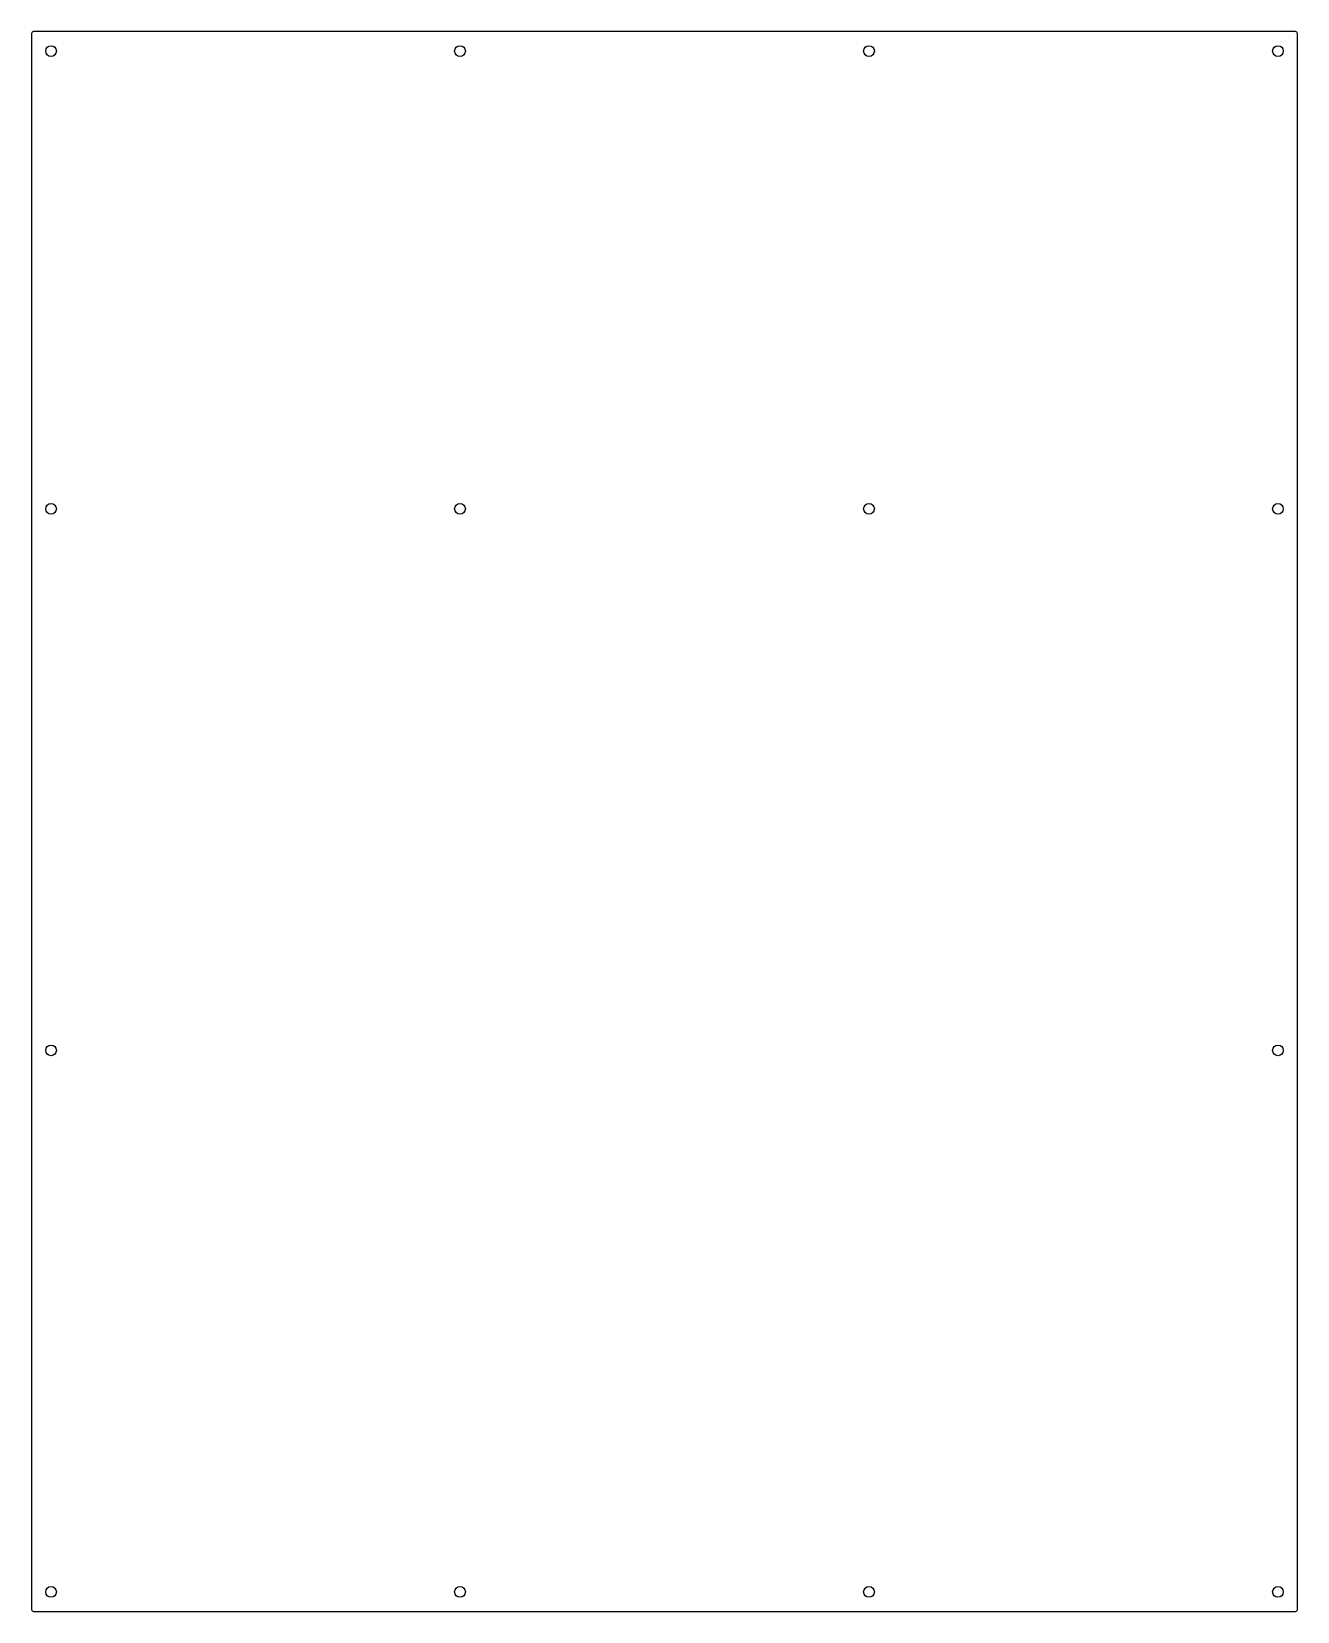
# Model space of a CAD drawing. Header units: millimetres. Extents: x -325 to 325, y -406 to 406.
import ezdxf

# ---------------------------------------------------------------- set-up
doc = ezdxf.new("R2010")
doc.units = ezdxf.units.MM

msp = doc.modelspace()

# ---------------------------------------------------------------- linework, layer by layer
at = {"color": 7, "linetype": 'Continuous', "lineweight": 25}
for p, q in [((-325, 404.5), (-325, -404.5)), ((324, 405.5), (-324, 405.5)), ((325, -404.5), (325, 404.5)), ((-324, -405.5), (324, -405.5))]:
    msp.add_line(p, q, dxfattribs=at)
for centre in [(-315, 395.5), (-105, 395.5), (105, 395.5), (315, 395.5), (-315, 160.5), (-105, 160.5), (105, 160.5), (315, 160.5), (-315, -117.5), (315, -117.5), (-315, -395.5), (-105, -395.5), (105, -395.5), (315, -395.5)]:
    msp.add_circle(centre, 2.75, dxfattribs=at)
for centre, start, end in [((-324, 404.5), 90, 180), ((324, 404.5), 360, 90), ((-324, -404.5), 180, 270), ((324, -404.5), 270, 0)]:
    msp.add_arc(centre, 1, start, end, dxfattribs=at)

doc.saveas('drawing.dxf')
